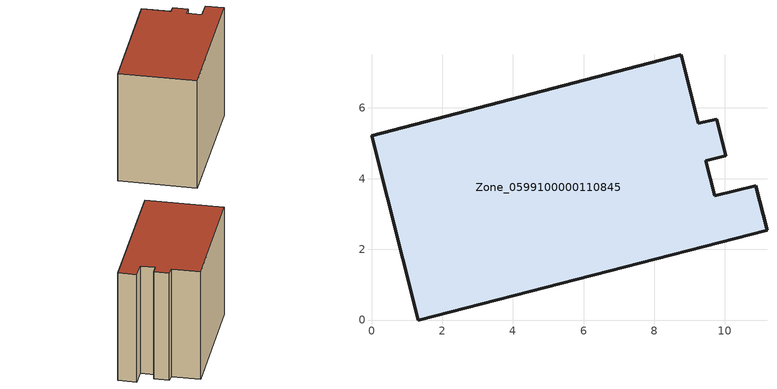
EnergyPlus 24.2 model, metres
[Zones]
Zone_0599100000110845
 floor ground (C_G): 9.25,5.56 9.77,5.68 10.02,4.65 9.46,4.5 9.71,3.51 10.87,3.8 11.19,2.54 1.32,0 0,5.22 8.76,7.5 z0
 wall outside (C_F): 1.32,0 11.19,2.54 10.87,3.8 9.71,3.51 9.46,4.5 10.02,4.65 9.77,5.68 9.25,5.56 8.76,7.5 0,5.22 1.32,0 z0:8.19
 roof outside (C_R): 8.76,7.5 0,5.22 1.32,0 11.19,2.54 10.87,3.8 9.71,3.51 9.46,4.5 10.02,4.65 9.77,5.68 9.25,5.56 z8.19
[BUILDING]
Pand.0599100000110845: North Axis=0; Terrain=City; Loads Convergence Tolerance Value=0.04; Temperature Convergence Tolerance Value=0.4; Solar Distribution=FullExterior; Maximum Number of Warmup Days=25; Minimum Number of Warmup Days=1
[Site:Location]
Rotterdam.The.Hague.AP_ZH_NLD Design_Conditions: Latitude=51.96; Longitude=4.45; Time Zone=1; Elevation=-4.5
[SITE:GROUNDTEMPERATURE:BUILDINGSURFACE]
18, 18, 18, 18, 18, 18, 18, 18, 18, 18, 18, 18
[MATERIAL] Thermal Absorptance=0.9; Solar Absorptance=0.7; Visible Absorptance=0.7
Name | Roughness | Thickness | Conductivity | Density | Specific Heat
G.TI.1975-1991 | MediumSmooth | 0.15 | 0.288461 | 540 | 1210
F.TI.1975-1991 | Rough | 0.3 | 0.230769 | 1920 | 840
R.TI.1975-1991 | MediumRough | 0.2 | 0.153846 | 1500 | 1000
[CONSTRUCTION]
C_G: G.TI.1975-1991
C_F: F.TI.1975-1991
C_R: R.TI.1975-1991
[ZONE]
Zone_0599100000110845: Type=1; Multiplier=1; Ceiling Height=Autocalculate; Volume=Autocalculate; Floor Area=autocalculate; Part of Total Floor Area=Yes
[ZONEINFILTRATION:DESIGNFLOWRATE]
Infil_Zone_0599100000110845: Zone or ZoneList or Space or SpaceList=Zone_0599100000110845; Schedule=AlwaysOn; Design Flow Rate Calculation Method=Flow/Area; Flow Rate per Floor Area=0.003; Constant Term Coefficient=1; Temperature Term Coefficient=0; Velocity Term Coefficient=0; Velocity Squared Term Coefficient=0
[HVACTEMPLATE:ZONE:IDEALLOADSAIRSYSTEM]
Zone_0599100000110845: Maximum Heating Supply Air Temperature=50; Minimum Cooling Supply Air Temperature=13; Maximum Heating Supply Air Humidity Ratio=0.0156; Minimum Cooling Supply Air Humidity Ratio=0.0077; Heating Limit=NoLimit; Cooling Limit=NoLimit; Dehumidification Control Type=ConstantSensibleHeatRatio; Cooling Sensible Heat Ratio=0.7; Dehumidification Setpoint=60; Humidification Control Type=None; Humidification Setpoint=30; Outdoor Air Method=None; Outdoor Air Flow Rate per Person=0.00944; Outdoor Air Flow Rate per Zone Floor Area=0; Outdoor Air Flow Rate per Zone=0; Demand Controlled Ventilation Type=None; Outdoor Air Economizer Type=NoEconomizer; Heat Recovery Type=None; Sensible Heat Recovery Effectiveness=0.7; Latent Heat Recovery Effectiveness=0.65
[ZONECONTROL:THERMOSTAT]
ThermostatControl_Zone_0599100000110845: Zone or ZoneList=Zone_0599100000110845; Control Type Schedule=DualSetpointControlType; Control 1=Thermostat_Zone_0599100000110845; Temperature Difference Between Cutout And Setpoint=0
[THERMOSTATSETPOINT:DUALSETPOINT]
Thermostat_Zone_0599100000110845: Heating Setpoint Temperature Schedule=HeatingSetpoint_Zone_0599100000110845; Cooling Setpoint Temperature Schedule=CoolingSetpoint_Zone_0599100000110845
[SCHEDULE:COMPACT]
HeatingSetpoint_Zone_0599100000110845: Through: 12/31, For: AllDays, Until: 24:00, 21
CoolingSetpoint_Zone_0599100000110845: Through: 12/31, For: AllDays, Until: 24:00, 24
DualSetpointControlType: Through: 12/31, For: AllDays, Until: 24:00, 4
AlwaysOn: Through: 12/31, For: AllDays, Until: 24:00, 1
